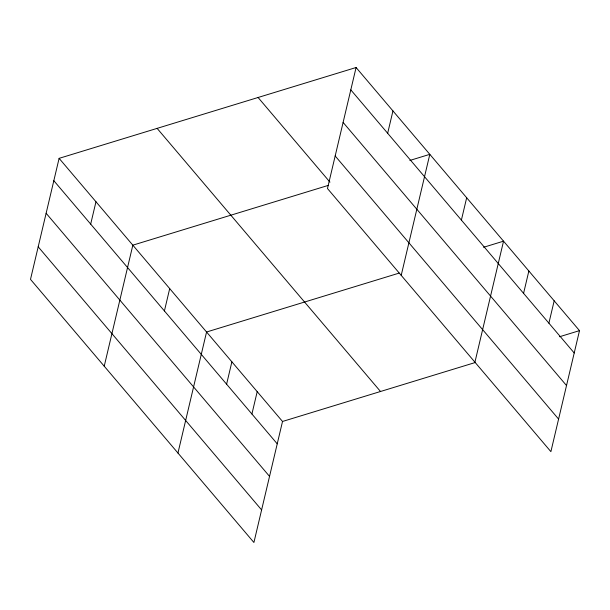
<?xml version="1.0" encoding="UTF-8"?>
<svg xmlns="http://www.w3.org/2000/svg" width="610" height="610" viewBox="0 0 610 610"><rect width="100%" height="100%" fill="white"/><g stroke="black" fill="none" stroke-linecap="round" stroke-linejoin="round"><path stroke-width="0.91" d="M59.109 158.348L30.5 279.365L253.912 542.488L282.521 421.472L59.109 158.348L356.087 67.512L579.5 330.635L550.891 451.652L327.478 188.528L356.087 67.512M90.684 224.114L95.968 201.765M104.226 366.198L132.835 245.174L328.203 185.417M164.418 310.947L169.702 288.591M177.952 453.032L206.561 332.008L399.222 273.082M226.6 384.186L231.884 361.829M251.915 414.007L257.199 391.65M387.663 133.277L392.947 110.928M401.205 275.362L429.814 154.338L409.851 160.445M461.389 220.111L466.673 197.754M474.931 362.188L503.54 241.171L483.577 247.279M523.578 293.349L528.862 270.992M548.893 323.17L554.177 300.814M282.521 421.472L475.19 362.538M559.538 336.743L579.5 330.635M350.803 89.861L574.216 352.984M343.102 122.419L566.522 385.55M335.172 155.969L558.592 419.093M258.083 97.486L329.964 182.146M157.113 128.367L380.526 391.498M53.825 180.697L277.237 443.828M46.124 213.264L269.544 476.387M38.194 246.806L261.614 509.929"/></g></svg>
